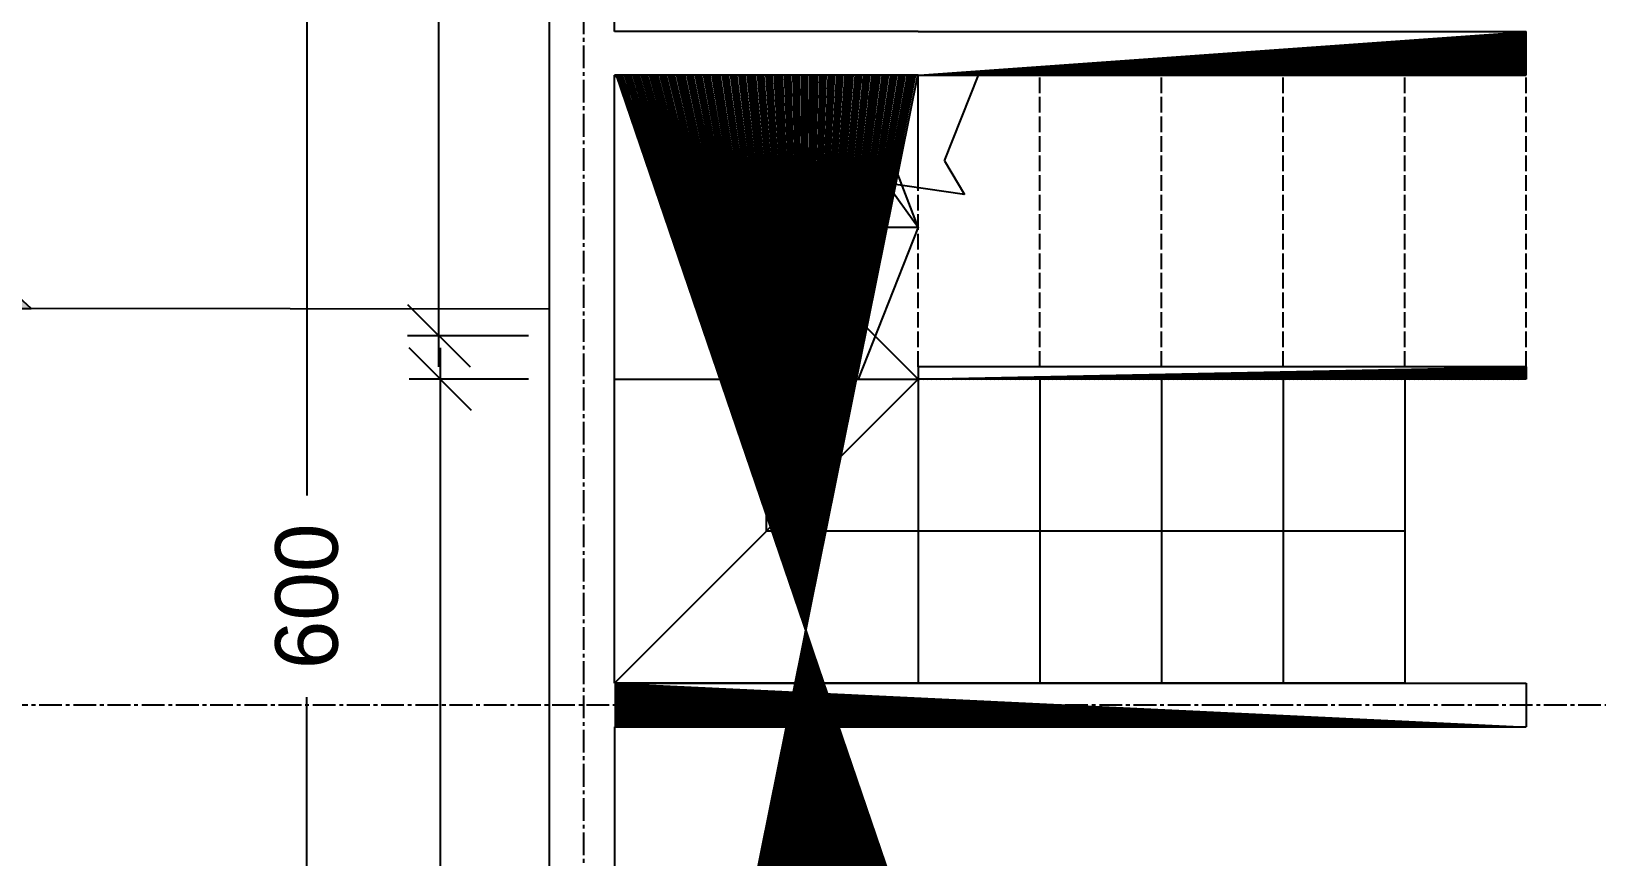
# Model space of a CAD drawing. Header units: inches. Extents: x 1683361338 to 1683364737, y 2652218797 to 2652228464.
# Drawn here: x 1683361697.7 to 1683362058.2, y 2652223262.2 to 2652223452.1 of the extents above; entities that cross this region are included whole.
import ezdxf

# ---------------------------------------------------------------- set-up
doc = ezdxf.new("R2010")
doc.units = ezdxf.units.IN
doc.header["$MEASUREMENT"] = 0
for name, pattern in [('ACAD_ISO02W100', [15, 12, -3]), ('CENTER2', [1.125, 0.75, -0.125, 0.125, -0.125]), ('HIDDEN', [0.375, 0.25, -0.125])]:
    doc.linetypes.add(name, pattern=pattern)
doc.layers.get('DEFPOINTS').update_dxf_attribs({"color": 210})
for name, color, linetype in [('A-ANNO-DIMS', 1, 'Continuous'), ('A-ANNO-SYMB', 3, 'Continuous'), ('A-FLOR-OVHD', 3, 'HIDDEN'), ('A-FLOR-STRS', 4, 'Continuous'), ('A-WALL-FULL-EXTR', 7, 'Continuous'), ('A-WALL-FULL-INTR', 7, 'Continuous'), ('G-ANNO-NPLT', 210, 'Continuous')]:
    doc.layers.add(name, color=color, linetype=linetype)
doc.styles.add('ARIAL', font='Arial.ttf')
doc.dimstyles.new('TICK_36', dxfattribs={"dimtxt": 3.6, "dimasz": 3.6, "dimexe": 1.8, "dimexo": 1.2, "dimgap": 1.8, "dimtad": 0, "dimdec": 0, "dimzin": 0, "dimdsep": 46, "dimtxsty": 'ARIAL', "dimblk": 'OBLIQUE', "dimcen": 1.8, "dimdle": 1.8, "dimclrd": 256, "dimclrt": 256, "dimadec": 0, "dimazin": 0, "dimtfac": 1, "dimtdec": 0, "dimtmove": 1, "dimatfit": 3, "dimldrblk": 'OPEN90', "dimfxl": 1, "dimtfill": 1, "dimtolj": 1, "dimtzin": 0, "dimarcsym": 0})
pattern_1 = [(45, (175.0865948200226, -0.1700310707092285), (-2.474873734152916, 2.474873734152916), [])]

# ---------------------------------------------------------------- blocks, each defined once
blk = doc.blocks.new('_Oblique')
at = {"color": 0, "linetype": 'ByBlock', "lineweight": -2}
blk.add_line((-0.5, -0.5), (0.5, 0.5), dxfattribs=at)
blk = doc.blocks.new('*D183')
at = {"layer": 'A-ANNO-DIMS', "lineweight": -2, "ltscale": 5, "transparency": 16777216}
for p, q in [((1683361761.192209, 2652223629.27915), (1683361761.192209, 2652223345.290063)), ((1683361761.192209, 2652223014.879148), (1683361761.192209, 2652223298.868235))]:
    blk.add_line(p, q, dxfattribs=at)
at = {"layer": 'A-ANNO-DIMS', "color": 0, "lineweight": -2, "ltscale": 5, "transparency": 16777216}
for p, q in [((1683361812.182906, 2652223622.07915), (1683361753.992209, 2652223622.07915)), ((1683361812.182906, 2652223022.079147), (1683361753.992209, 2652223022.079147))]:
    blk.add_line(p, q, dxfattribs=at)
at = {"layer": 'DEFPOINTS', "color": 0, "ltscale": 5, "transparency": 16777216}
for p in [(1683361816.982906, 2652223622.07915), (1683361761.192209, 2652223022.079147), (1683361816.982906, 2652223022.079147)]:
    blk.add_point(p, dxfattribs=at)
at = {"layer": 'A-ANNO-DIMS', "lineweight": -2, "ltscale": 5, "transparency": 16777216, "xscale": 14.4, "yscale": 14.4, "zscale": 14.4}
for p, rotation in [((1683361761.192209, 2652223622.07915), 90), ((1683361761.192209, 2652223022.079147), 270)]:
    blk.add_blockref('_Oblique', p, dxfattribs=dict(at, rotation=rotation))
at = {"layer": 'A-ANNO-DIMS', "lineweight": 25, "ltscale": 5, "transparency": 16777216, "insert": (1683361761.192209, 2652223322.079149), "char_height": 14.4, "attachment_point": 5, "rotation": 90, "style": 'ARIAL', "bg_fill": 3, "box_fill_scale": 1.25, "bg_fill_color": 256, "bg_fill_true_color": 13158600, "bg_fill_transparency": 0}
blk.add_mtext('\\A1;600', dxfattribs=at)
blk = doc.blocks.new('_Open90')
at = {"color": 0, "linetype": 'ByBlock', "lineweight": -2}
for p, q in [((-0.5, 0.5), (0, 0)), ((0, 0), (-1, 0)), ((0, 0), (-0.5, -0.5))]:
    blk.add_line(p, q, dxfattribs=at)
blk = doc.blocks.new('*D175')
at = {"layer": 'A-ANNO-DIMS', "lineweight": -2, "ltscale": 5, "transparency": 16777216}
for p, q in [((1683361791.911616, 2652223379.279149), (1683361791.911616, 2652223227.316162)), ((1683361791.911616, 2652223029.879148), (1683361791.911616, 2652223181.28724))]:
    blk.add_line(p, q, dxfattribs=at)
at = {"layer": 'A-ANNO-DIMS', "color": 0, "lineweight": -2, "ltscale": 5, "transparency": 16777216}
for p, q in [((1683361812.182906, 2652223372.079149), (1683361784.711616, 2652223372.079149)), ((1683361812.182906, 2652223037.079147), (1683361784.711616, 2652223037.079147))]:
    blk.add_line(p, q, dxfattribs=at)
at = {"layer": 'DEFPOINTS', "color": 0, "ltscale": 5, "transparency": 16777216}
for p in [(1683361816.982906, 2652223372.079149), (1683361791.911616, 2652223037.079147), (1683361816.982906, 2652223037.079147)]:
    blk.add_point(p, dxfattribs=at)
at = {"layer": 'A-ANNO-DIMS', "lineweight": -2, "ltscale": 5, "transparency": 16777216, "xscale": 14.4, "yscale": 14.4, "zscale": 14.4}
for p, rotation in [((1683361791.911616, 2652223372.079149), 90), ((1683361791.911616, 2652223037.079147), 270)]:
    blk.add_blockref('_Oblique', p, dxfattribs=dict(at, rotation=rotation))
at = {"layer": 'A-ANNO-DIMS', "lineweight": 25, "ltscale": 5, "transparency": 16777216, "insert": (1683361791.911616, 2652223204.301701), "char_height": 14.4, "attachment_point": 5, "rotation": 90, "style": 'ARIAL', "bg_fill": 3, "box_fill_scale": 1.25, "bg_fill_color": 256, "bg_fill_true_color": 13158600, "bg_fill_transparency": 0}
blk.add_mtext('\\A1;335', dxfattribs=at)
blk = doc.blocks.new('*D176')
at = {"layer": 'A-ANNO-DIMS', "lineweight": -2, "ltscale": 5, "transparency": 16777216}
for p, q in [((1683361791.582311, 2652223614.27915), (1683361791.582311, 2652223517.88829)), ((1683361791.582311, 2652223374.879149), (1683361791.582311, 2652223471.270009))]:
    blk.add_line(p, q, dxfattribs=at)
at = {"layer": 'A-ANNO-DIMS', "color": 0, "lineweight": -2, "ltscale": 5, "transparency": 16777216}
for p, q in [((1683361812.182906, 2652223607.07915), (1683361784.382311, 2652223607.07915)), ((1683361812.182906, 2652223382.079149), (1683361784.382311, 2652223382.079149))]:
    blk.add_line(p, q, dxfattribs=at)
at = {"layer": 'DEFPOINTS', "color": 0, "ltscale": 5, "transparency": 16777216}
for p in [(1683361816.982906, 2652223607.07915), (1683361791.582311, 2652223382.079149), (1683361816.982906, 2652223382.079149)]:
    blk.add_point(p, dxfattribs=at)
at = {"layer": 'A-ANNO-DIMS', "lineweight": -2, "ltscale": 5, "transparency": 16777216, "xscale": 14.4, "yscale": 14.4, "zscale": 14.4}
for p, rotation in [((1683361791.582311, 2652223607.07915), 90), ((1683361791.582311, 2652223382.079149), 270)]:
    blk.add_blockref('_Oblique', p, dxfattribs=dict(at, rotation=rotation))
at = {"layer": 'A-ANNO-DIMS', "lineweight": 25, "ltscale": 5, "transparency": 16777216, "insert": (1683361791.582311, 2652223494.57915), "char_height": 14.4, "attachment_point": 5, "rotation": 90, "style": 'ARIAL', "bg_fill": 3, "box_fill_scale": 1.25, "bg_fill_color": 256, "bg_fill_true_color": 13158600, "bg_fill_transparency": 0}
blk.add_mtext('\\A1;225', dxfattribs=at)
blk = doc.blocks.new('Sezioni')
h = blk.add_hatch(color=256)
h.dxf.hatch_style = 1
h.paths.add_polyline_path([(52520.79515801464, 47455.14202418259), (52263.98735500657, 47220.85515659248), (52417.57514698891, 47220.85515659248, -0.2105225284432076)])
h.paths.add_polyline_path([(52735.0751469889, 47651.71450398232), (52520.79515801464, 47455.14202418259, -0.3883383269161856), (52949.35513596317, 47455.14202418259)])
h.paths.add_polyline_path([(52949.35513596317, 47455.14202418259, -0.2105225284432096), (53052.57514698891, 47220.85515659248), (53206.16293897123, 47220.85515659248)])
blk.add_lwpolyline([(52263.98735500657, 47220.85515659248), (53206.16293897123, 47220.85515659248), (52735.0751469889, 47651.71450398232)], close=True)
blk.add_circle((52735.07514698891, 47220.85515659248), 317.5)

msp = doc.modelspace()

# ---------------------------------------------------------------- hatches: boundary and pattern name
at = {"layer": 'G-ANNO-NPLT', "ltscale": 11}
h = msp.add_hatch(dxfattribs=at)
h.set_pattern_fill('ANSI31', color=256, scale=28)
h.set_pattern_definition(pattern_1)
h.paths.add_polyline_path([(1683361816.982906, 2652223022.079147), (1683361976.982907, 2652223022.079147), (1683361976.982907, 2652223037.079147), (1683361831.982906, 2652223037.079147), (1683361831.982906, 2652223442.079149), (1683361901.982906, 2652223442.079149), (1683361901.982906, 2652223452.079149), (1683361831.982906, 2652223452.079149), (1683361831.982906, 2652223607.07915), (1683361976.982907, 2652223607.07915), (1683361976.982907, 2652223622.07915), (1683361816.982906, 2652223622.07915)])
h.paths.add_polyline_path([(1683362466.482916, 2652223622.079152), (1683362420.277348, 2652223622.07915), (1683362420.277348, 2652223612.079152), (1683362456.982906, 2652223612.079152), (1683362456.982909, 2652223157.079148), (1683362359.77834, 2652223157.079148), (1683362359.77834, 2652223147.079148), (1683362466.482916, 2652223147.079148)])
h.paths.add_polyline_path([(1683362136.982908, 2652223607.07915), (1683362136.982908, 2652223487.07915), (1683362141.982908, 2652223487.07915), (1683362141.982908, 2652223372.079149), (1683362151.982908, 2652223372.079149), (1683362151.982908, 2652223487.07915), (1683362151.982908, 2652223612.079152), (1683362255.759196, 2652223612.079152), (1683362255.759196, 2652223622.079151), (1683362151.982908, 2652223622.07915), (1683362136.982908, 2652223622.07915), (1683362056.982907, 2652223622.07915), (1683362056.982907, 2652223607.07915)])
h = msp.add_hatch(dxfattribs=at)
h.set_pattern_fill('ANSI31', color=256, scale=28)
h.set_pattern_definition(pattern_1)
h.paths.add_polyline_path([(1683362041.982907, 2652223452.079149), (1683361901.982906, 2652223452.079149), (1683361901.982906, 2652223442.079149), (1683362041.982907, 2652223442.079149)])
h = msp.add_hatch(dxfattribs=at)
h.set_pattern_fill('ANSI31', color=256, scale=28)
h.set_pattern_definition(pattern_1)
h.paths.add_polyline_path([(1683362041.982907, 2652223372.079149), (1683362041.982907, 2652223374.925975), (1683361901.982906, 2652223374.925975), (1683361901.982906, 2652223372.079149)])
h = msp.add_hatch(dxfattribs=at)
h.set_pattern_fill('ANSI31', color=256, scale=28)
h.set_pattern_definition(pattern_1)
h.paths.add_polyline_path([(1683362041.982907, 2652223302.079149), (1683361831.982906, 2652223302.079149), (1683361831.982906, 2652223292.079149), (1683362041.982907, 2652223292.079149)])

# ---------------------------------------------------------------- linework, layer by layer
at = {"layer": 'A-ANNO-SYMB', "linetype": 'CENTER2', "ltscale": 7}
msp.add_line((1683361824.910425, 2652224047.38074), (1683361824.910425, 2652223022.079147), dxfattribs=at)
at = {"layer": 'A-FLOR-OVHD', "linetype": 'ByBlock', "ltscale": 11}
msp.add_line((1683361908.005505, 2652223422.321811), (1683361915.811918, 2652223442.079149), dxfattribs=at)
at = {"layer": 'A-FLOR-OVHD', "linetype": 'ACAD_ISO02W100', "ltscale": 0.3}
for p, q in [((1683361929.982907, 2652223374.925975), (1683361929.982907, 2652223442.079149)), ((1683361957.982907, 2652223374.925975), (1683361957.982907, 2652223442.079149)), ((1683361985.982907, 2652223374.925975), (1683361985.982907, 2652223442.079149)), ((1683362013.982907, 2652223374.925975), (1683362013.982907, 2652223442.079149)), ((1683362041.982907, 2652223374.925975), (1683362041.982907, 2652223442.079149)), ((1683361901.982906, 2652223374.925975), (1683361901.982906, 2652223416.149644))]:
    msp.add_line(p, q, dxfattribs=at)
at = {"layer": 'A-FLOR-OVHD', "linetype": 'Continuous'}
for p, q in [((1683361908.005505, 2652223422.321811), (1683361912.640656, 2652223414.596583)), ((1683361894.644792, 2652223417.218965), (1683361901.982906, 2652223407.079149)), ((1683361912.640656, 2652223414.596583), (1683361894.644792, 2652223417.218965)), ((1683361866.982906, 2652223337.079149), (1683361866.982906, 2652223407.079149)), ((1683361866.982906, 2652223407.079149), (1683361901.982906, 2652223407.079149)), ((1683361901.982906, 2652223407.079149), (1683361888.153894, 2652223372.079149)), ((1683362013.982907, 2652223337.079149), (1683361866.982906, 2652223337.079149))]:
    msp.add_line(p, q, dxfattribs=at)
msp.add_lwpolyline([(1683361901.982906, 2652223407.079149), (1683361888.5065, 2652223442.079149)], dxfattribs=at)
at = {"layer": 'A-FLOR-STRS', "linetype": 'Continuous', "ltscale": 0.001}
for p, q in [((1683361901.982906, 2652223372.079149), (1683361831.982906, 2652223442.079149)), ((1683361901.982906, 2652223416.149644), (1683361901.982906, 2652223442.079149))]:
    msp.add_line(p, q, dxfattribs=at)
at = {"layer": 'A-FLOR-STRS', "linetype": 'Continuous'}
for p, q in [((1683361831.982906, 2652223372.079149), (1683361901.982906, 2652223372.079149)), ((1683361901.982906, 2652223372.079149), (1683361901.982906, 2652223302.079149)), ((1683361929.982907, 2652223372.079149), (1683361929.982907, 2652223302.079149)), ((1683361957.982907, 2652223372.079149), (1683361957.982907, 2652223302.079149)), ((1683361985.982907, 2652223372.079149), (1683361985.982907, 2652223302.079149)), ((1683362013.982907, 2652223372.079149), (1683362013.982907, 2652223302.079149)), ((1683362013.982907, 2652223302.079149), (1683361831.982906, 2652223302.079149))]:
    msp.add_line(p, q, dxfattribs=at)
at = {"layer": 'A-FLOR-STRS', "linetype": 'Continuous', "ltscale": 15}
msp.add_line((1683361901.982906, 2652223372.079149), (1683361831.982906, 2652223302.079149), dxfattribs=at)
at = {"layer": 'A-WALL-FULL-EXTR', "linetype": 'Continuous'}
msp.add_line((1683361816.982906, 2652223622.07915), (1683361816.982906, 2652223022.079147), dxfattribs=at)
at = {"layer": 'A-WALL-FULL-EXTR', "ltscale": 11}
for p, q in [((1683361901.982906, 2652223452.079149), (1683362041.982907, 2652223452.079149)), ((1683362041.982907, 2652223442.079149), (1683362041.982907, 2652223452.079149)), ((1683361831.982906, 2652223302.079149), (1683362041.982907, 2652223302.079149)), ((1683361831.982906, 2652223292.079149), (1683362041.982907, 2652223292.079148))]:
    msp.add_line(p, q, dxfattribs=at)
at = {"layer": 'A-WALL-FULL-INTR', "linetype": 'Continuous'}
for p, q in [((1683361831.982906, 2652223452.079149), (1683361831.982906, 2652223607.07915)), ((1683361831.982906, 2652223302.079149), (1683361831.982906, 2652223442.079149))]:
    msp.add_line(p, q, dxfattribs=at)
at = {"layer": 'A-WALL-FULL-INTR', "linetype": 'Continuous', "ltscale": 0.001}
for p, q in [((1683361901.982906, 2652223452.079149), (1683361831.982906, 2652223452.079149)), ((1683361901.982906, 2652223442.079149), (1683361831.982906, 2652223442.079149))]:
    msp.add_line(p, q, dxfattribs=at)
at = {"layer": 'A-WALL-FULL-INTR', "linetype": 'ByBlock', "ltscale": 11}
for p, q in [((1683361901.982906, 2652223452.079149), (1683362041.982907, 2652223452.079149)), ((1683361901.982906, 2652223442.079149), (1683362041.982907, 2652223442.079149)), ((1683362041.982907, 2652223374.925975), (1683361901.982906, 2652223374.925975)), ((1683361901.982906, 2652223374.925975), (1683361901.982906, 2652223372.079149)), ((1683362041.982907, 2652223374.925975), (1683362041.982907, 2652223372.079149)), ((1683362041.982907, 2652223372.079149), (1683361901.982906, 2652223372.079149)), ((1683362041.982907, 2652223302.079149), (1683362041.982907, 2652223292.079148)), ((1683361831.982906, 2652223292.079149), (1683361831.982906, 2652223037.079147))]:
    msp.add_line(p, q, dxfattribs=at)

# ---------------------------------------------------------------- block references
at = {"layer": 'A-ANNO-SYMB', "xscale": 0.1157241476674715, "yscale": 0.1157241476674715, "zscale": 0.1157241476674715}
msp.add_blockref('Sezioni', (1683355540.490582, 2652217923.730719), dxfattribs=at)

# ---------------------------------------------------------------- next in the draw order: dimensions: what is measured, and where the dimension line sits
at = {"layer": 'A-ANNO-DIMS', "lineweight": 25, "ltscale": 5}
dim = msp.add_linear_dim(base=(1683361761.192209, 2652223022.079147), p1=(1683361816.982906, 2652223622.07915), p2=(1683361816.982906, 2652223022.079147), angle=90, text='600', dimstyle='TICK_36', override={"dimscale": 4}, dxfattribs=at)
dim.commit()
dim.dimension.update_dxf_attribs({"geometry": '*D183', "text_midpoint": (1683361761.192209, 2652223322.079149)})

# ---------------------------------------------------------------- next in the draw order: dimensions: what is measured, and where the dimension line sits
dim = msp.add_linear_dim(base=(1683361791.911616, 2652223037.079147), p1=(1683361816.982906, 2652223372.079149), p2=(1683361816.982906, 2652223037.079147), angle=90, text='335', dimstyle='TICK_36', override={"dimscale": 4}, dxfattribs=at)
dim.commit()
dim.dimension.update_dxf_attribs({"geometry": '*D175', "text_midpoint": (1683361791.911616, 2652223204.301701), "dimtype": 160})

# ---------------------------------------------------------------- next in the draw order: linework, layer by layer
at = {"layer": 'A-ANNO-SYMB', "linetype": 'CENTER2', "ltscale": 7}
msp.add_line((1683361384.545882, 2652223297.098228), (1683362466.482916, 2652223297.09823), dxfattribs=at)

# ---------------------------------------------------------------- next in the draw order: dimensions: what is measured, and where the dimension line sits
at = {"layer": 'A-ANNO-DIMS', "lineweight": 25, "ltscale": 5}
dim = msp.add_linear_dim(base=(1683361791.582311, 2652223382.079149), p1=(1683361816.982906, 2652223607.07915), p2=(1683361816.982906, 2652223382.079149), angle=90, text='225', dimstyle='TICK_36', override={"dimscale": 4}, dxfattribs=at)
dim.commit()
dim.dimension.update_dxf_attribs({"geometry": '*D176', "text_midpoint": (1683361791.582311, 2652223494.57915)})

# ---------------------------------------------------------------- next in the draw order: linework, layer by layer
at = {"layer": 'A-ANNO-SYMB'}
msp.add_line((1683361816.982906, 2652223388.150114), (1683361697.728439, 2652223388.323934), dxfattribs=at)

doc.saveas('drawing.dxf')
